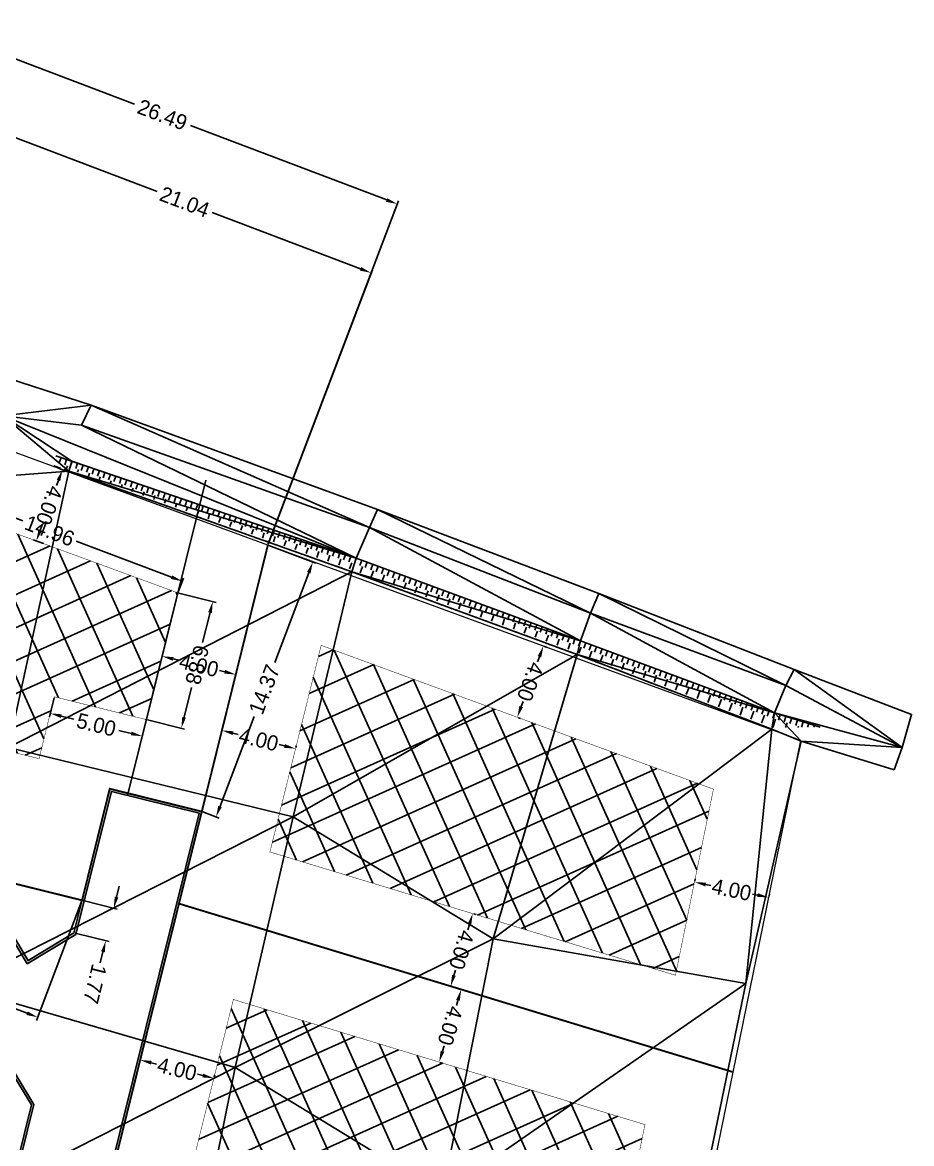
# Model space of a CAD drawing. Header units: metres. Extents: x 1851473 to 1851984, y 5183046 to 5183298.
# Drawn here: x 1851530.7 to 1851577.6, y 5183239 to 5183298.1 of the extents above; entities that cross this region are included whole.
import ezdxf

# ---------------------------------------------------------------- set-up
doc = ezdxf.new("R2010")
doc.units = ezdxf.units.M
doc.header["$LTSCALE"] = 2.5
doc.linetypes.add('L8', pattern=[0.225, 0.15, -0.075])
doc.layers.get('0').update_dxf_attribs({"linetype": 'CONTINUOUS', "lineweight": 30})
for name, color, linetype in [('PRO_IMPLANTATION_MAISON', 140, 'L8'), ('PRO_IMPLANTATION_MAISON_COT', 140, 'CONTINUOUS'), ('PRO_VOI_BORDURES', 140, 'CONTINUOUS'), ('TAL_HACH', 44, 'CONTINUOUS'), ('TN_', 94, 'CONTINUOUS')]:
    doc.layers.add(name, color=color, linetype=linetype)
doc.layers.add('PRO_PAR', color=1, linetype='CONTINUOUS', lineweight=35)
doc.layers.add('TAL', color=34, linetype='CONTINUOUS', lineweight=25)
doc.layers.add('PRO_PAR_SURF', color=7, linetype='CONTINUOUS', lineweight=20, true_color=0x285a87)
doc.styles.add('Ecriture', font='')
doc.styles.get('Ecriture').set_extended_font_data('NewsGoth BT')
doc.dimstyles.new('Voirie', dxfattribs={"dimtxt": 0.8, "dimasz": 0.6, "dimexe": 0.18, "dimexo": 0.0625, "dimgap": 0, "dimtad": 0, "dimzin": 0, "dimdsep": 46, "dimtxsty": 'Ecriture', "dimcen": 0.04, "dimclrd": 256, "dimclre": 256, "dimclrt": 256, "dimaunit": 2, "dimadec": 3, "dimazin": 0, "dimtfac": 1, "dimtofl": 0, "dimtmove": 0, "dimatfit": 0, "dimfxl": 1, "dimtolj": 1, "dimtzin": 0, "dimlwd": -1, "dimarcsym": 0})
pattern_1 = [(24.21, (1851429.304, 5183182.4787), (-0.651005, 1.447877), []), (114.21, (1851429.304, 5183182.4787), (-1.447877, -0.651005), [])]

# ---------------------------------------------------------------- blocks, each defined once
blk = doc.blocks.new('*D49')
at = {"layer": 'PRO_IMPLANTATION_MAISON_COT', "lineweight": -2, "transparency": 16777216}
for p, q in [((1851533.17, 5183274.371), (1851532.621, 5183274.572)), ((1851531.794, 5183270.615), (1851531.244, 5183270.816))]:
    blk.add_line(p, q, dxfattribs=at)
at = {"layer": 'PRO_IMPLANTATION_MAISON_COT', "transparency": 16777216}
for p, q in [((1851532.583, 5183273.947), (1851532.485, 5183273.679)), ((1851531.62, 5183271.318), (1851531.718, 5183271.585))]:
    blk.add_line(p, q, dxfattribs=at)
for points in [[(1851532.677, 5183273.912), (1851532.489, 5183273.981), (1851532.79, 5183274.51)], [(1851531.714, 5183271.283), (1851531.526, 5183271.352), (1851531.413, 5183270.754)]]:
    blk.add_solid(points, dxfattribs=at)
at = {"layer": 'PRO_IMPLANTATION_MAISON_COT', "transparency": 16777216, "insert": (1851532.102, 5183272.632), "char_height": 0.8, "attachment_point": 5, "rotation": 249.87453, "style": 'Ecriture'}
blk.add_mtext('\\A1;4.00', dxfattribs=at)
blk = doc.blocks.new('*D50')
at = {"layer": 'PRO_IMPLANTATION_MAISON_COT', "lineweight": -2, "transparency": 16777216}
for p, q in [((1851558.205, 5183265.197), (1851558.315, 5183265.156)), ((1851556.828, 5183261.441), (1851556.939, 5183261.401))]:
    blk.add_line(p, q, dxfattribs=at)
at = {"layer": 'PRO_IMPLANTATION_MAISON_COT', "transparency": 16777216}
for p, q in [((1851557.939, 5183264.655), (1851557.841, 5183264.387)), ((1851556.976, 5183262.026), (1851557.074, 5183262.293))]:
    blk.add_line(p, q, dxfattribs=at)
for points in [[(1851558.033, 5183264.62), (1851557.845, 5183264.689), (1851558.146, 5183265.218)], [(1851557.07, 5183261.991), (1851556.882, 5183262.06), (1851556.77, 5183261.462)]]:
    blk.add_solid(points, dxfattribs=at)
at = {"layer": 'PRO_IMPLANTATION_MAISON_COT', "transparency": 16777216, "insert": (1851557.458, 5183263.34), "char_height": 0.8, "attachment_point": 5, "rotation": 249.87453, "style": 'Ecriture'}
blk.add_mtext('\\A1;4.00', dxfattribs=at)
blk = doc.blocks.new('*D51')
at = {"layer": 'PRO_IMPLANTATION_MAISON_COT', "lineweight": -2, "transparency": 16777216}
for p, q in [((1851566.12, 5183252.831), (1851566.144, 5183252.946)), ((1851570.04, 5183252.031), (1851570.063, 5183252.146))]:
    blk.add_line(p, q, dxfattribs=at)
at = {"layer": 'PRO_IMPLANTATION_MAISON_COT', "transparency": 16777216}
for p, q in [((1851566.696, 5183252.65), (1851566.975, 5183252.593)), ((1851569.439, 5183252.09), (1851569.16, 5183252.147))]:
    blk.add_line(p, q, dxfattribs=at)
for points in [[(1851566.716, 5183252.748), (1851566.676, 5183252.552), (1851566.108, 5183252.77)], [(1851569.459, 5183252.188), (1851569.419, 5183251.992), (1851570.027, 5183251.97)]]:
    blk.add_solid(points, dxfattribs=at)
at = {"layer": 'PRO_IMPLANTATION_MAISON_COT', "transparency": 16777216, "insert": (1851568.068, 5183252.37), "char_height": 0.8, "attachment_point": 5, "rotation": 348.4643, "style": 'Ecriture'}
blk.add_mtext('\\A1;4.00', dxfattribs=at)
blk = doc.blocks.new('*D52')
at = {"layer": 'PRO_IMPLANTATION_MAISON_COT', "lineweight": -2, "transparency": 16777216}
for p, q in [((1851554.478, 5183251.096), (1851554.591, 5183251.062)), ((1851553.315, 5183247.269), (1851553.428, 5183247.235))]:
    blk.add_line(p, q, dxfattribs=at)
at = {"layer": 'PRO_IMPLANTATION_MAISON_COT', "transparency": 16777216}
for p, q in [((1851554.244, 5183250.54), (1851554.161, 5183250.268)), ((1851553.43, 5183247.861), (1851553.513, 5183248.134))]:
    blk.add_line(p, q, dxfattribs=at)
for points in [[(1851554.34, 5183250.511), (1851554.149, 5183250.57), (1851554.419, 5183251.115)], [(1851553.526, 5183247.832), (1851553.334, 5183247.891), (1851553.256, 5183247.287)]]:
    blk.add_solid(points, dxfattribs=at)
at = {"layer": 'PRO_IMPLANTATION_MAISON_COT', "transparency": 16777216, "insert": (1851553.837, 5183249.201), "char_height": 0.8, "attachment_point": 5, "rotation": 253.0949, "style": 'Ecriture'}
blk.add_mtext('\\A1;4.00', dxfattribs=at)
blk = doc.blocks.new('*D53')
at = {"layer": 'PRO_IMPLANTATION_MAISON_COT', "lineweight": -2, "transparency": 16777216}
for p, q in [((1851541.213, 5183260.831), (1851541.241, 5183260.945)), ((1851545.095, 5183259.868), (1851545.124, 5183259.982))]:
    blk.add_line(p, q, dxfattribs=at)
at = {"layer": 'PRO_IMPLANTATION_MAISON_COT', "transparency": 16777216}
for p, q in [((1851541.78, 5183260.625), (1851542.057, 5183260.557)), ((1851544.498, 5183259.952), (1851544.221, 5183260.02))]:
    blk.add_line(p, q, dxfattribs=at)
for points in [[(1851541.804, 5183260.723), (1851541.756, 5183260.528), (1851541.198, 5183260.77)], [(1851544.522, 5183260.049), (1851544.474, 5183259.854), (1851545.08, 5183259.807)]]:
    blk.add_solid(points, dxfattribs=at)
at = {"layer": 'PRO_IMPLANTATION_MAISON_COT', "transparency": 16777216, "insert": (1851543.139, 5183260.288), "char_height": 0.8, "attachment_point": 5, "rotation": 346.07325, "style": 'Ecriture'}
blk.add_mtext('\\A1;4.00', dxfattribs=at)
blk = doc.blocks.new('*D54')
at = {"layer": 'PRO_IMPLANTATION_MAISON_COT', "lineweight": -2, "transparency": 16777216}
for p, q in [((1851538.061, 5183264.74), (1851538.089, 5183264.854)), ((1851541.943, 5183263.777), (1851541.972, 5183263.891))]:
    blk.add_line(p, q, dxfattribs=at)
at = {"layer": 'PRO_IMPLANTATION_MAISON_COT', "transparency": 16777216}
for p, q in [((1851538.628, 5183264.535), (1851538.905, 5183264.466)), ((1851541.346, 5183263.861), (1851541.069, 5183263.929))]:
    blk.add_line(p, q, dxfattribs=at)
for points in [[(1851538.652, 5183264.632), (1851538.604, 5183264.438), (1851538.046, 5183264.679)], [(1851541.37, 5183263.958), (1851541.322, 5183263.764), (1851541.928, 5183263.716)]]:
    blk.add_solid(points, dxfattribs=at)
at = {"layer": 'PRO_IMPLANTATION_MAISON_COT', "transparency": 16777216, "insert": (1851539.987, 5183264.198), "char_height": 0.8, "attachment_point": 5, "rotation": 346.07325, "style": 'Ecriture'}
blk.add_mtext('\\A1;4.00', dxfattribs=at)
blk = doc.blocks.new('*D56')
at = {"layer": 'PRO_IMPLANTATION_MAISON_COT', "lineweight": -2, "transparency": 16777216}
for p, q in [((1851553.755, 5183247.136), (1851553.642, 5183247.17)), ((1851552.711, 5183243.272), (1851552.823, 5183243.238))]:
    blk.add_line(p, q, dxfattribs=at)
at = {"layer": 'PRO_IMPLANTATION_MAISON_COT', "transparency": 16777216}
for p, q in [((1851553.64, 5183246.543), (1851553.557, 5183246.271)), ((1851552.826, 5183243.864), (1851552.909, 5183244.137))]:
    blk.add_line(p, q, dxfattribs=at)
for points in [[(1851553.736, 5183246.514), (1851553.544, 5183246.573), (1851553.814, 5183247.118)], [(1851552.921, 5183243.835), (1851552.73, 5183243.894), (1851552.651, 5183243.29)]]:
    blk.add_solid(points, dxfattribs=at)
at = {"layer": 'PRO_IMPLANTATION_MAISON_COT', "transparency": 16777216, "insert": (1851553.233, 5183245.204), "char_height": 0.8, "attachment_point": 5, "rotation": 253.0949, "style": 'Ecriture'}
blk.add_mtext('\\A1;4.00', dxfattribs=at)
blk = doc.blocks.new('*D58')
at = {"layer": 'PRO_IMPLANTATION_MAISON_COT', "lineweight": -2, "transparency": 16777216}
for p, q in [((1851536.905, 5183243.46), (1851536.934, 5183243.574)), ((1851540.788, 5183242.497), (1851540.816, 5183242.611))]:
    blk.add_line(p, q, dxfattribs=at)
at = {"layer": 'PRO_IMPLANTATION_MAISON_COT', "transparency": 16777216}
for p, q in [((1851537.473, 5183243.255), (1851537.749, 5183243.186)), ((1851540.19, 5183242.581), (1851539.914, 5183242.649))]:
    blk.add_line(p, q, dxfattribs=at)
for points in [[(1851537.497, 5183243.352), (1851537.449, 5183243.158), (1851536.89, 5183243.399)], [(1851540.214, 5183242.678), (1851540.166, 5183242.484), (1851540.773, 5183242.436)]]:
    blk.add_solid(points, dxfattribs=at)
at = {"layer": 'PRO_IMPLANTATION_MAISON_COT', "transparency": 16777216, "insert": (1851538.832, 5183242.918), "char_height": 0.8, "attachment_point": 5, "rotation": 346.07325, "style": 'Ecriture'}
blk.add_mtext('\\A1;4.00', dxfattribs=at)
blk = doc.blocks.new('*D86')
at = {"lineweight": -2, "transparency": 16777216}
for p, q in [((1851523.89, 5183277.838), (1851529.464, 5183292.52)), ((1851543.641, 5183270.591), (1851549.131, 5183285.052))]:
    blk.add_line(p, q, dxfattribs=at)
at = {"transparency": 16777216}
for p, q in [((1851529.961, 5183292.138), (1851537.791, 5183289.165)), ((1851548.507, 5183285.097), (1851540.676, 5183288.07))]:
    blk.add_line(p, q, dxfattribs=at)
for points in [[(1851529.996, 5183292.232), (1851529.925, 5183292.045), (1851529.4, 5183292.351)], [(1851548.542, 5183285.191), (1851548.471, 5183285.004), (1851549.067, 5183284.884)]]:
    blk.add_solid(points, dxfattribs=at)
at = {"transparency": 16777216, "insert": (1851539.234, 5183288.618), "char_height": 0.8, "attachment_point": 5, "rotation": 339.20997, "style": 'Ecriture'}
blk.add_mtext('\\A1;21.04', dxfattribs=at)
blk = doc.blocks.new('*D87')
at = {"lineweight": -2, "transparency": 16777216}
for p, q in [((1851518.766, 5183279.716), (1851525.74, 5183298.085)), ((1851543.643, 5183270.599), (1851550.508, 5183288.681))]:
    blk.add_line(p, q, dxfattribs=at)
at = {"transparency": 16777216}
for p, q in [((1851526.237, 5183297.703), (1851536.582, 5183293.776)), ((1851549.883, 5183288.726), (1851539.538, 5183292.653))]:
    blk.add_line(p, q, dxfattribs=at)
for points in [[(1851526.272, 5183297.797), (1851526.201, 5183297.61), (1851525.676, 5183297.916)], [(1851549.919, 5183288.819), (1851549.848, 5183288.632), (1851550.444, 5183288.513)]]:
    blk.add_solid(points, dxfattribs=at)
at = {"transparency": 16777216, "insert": (1851538.06, 5183293.215), "char_height": 0.8, "attachment_point": 5, "rotation": 339.20997, "style": 'Ecriture'}
blk.add_mtext('\\A1;26.49', dxfattribs=at)
blk = doc.blocks.new('*D91')
at = {"lineweight": -2, "transparency": 16777216}
for p, q in [((1851514.306, 5183256.591), (1851512.777, 5183252.562)), ((1851533.804, 5183251.756), (1851531.422, 5183245.483))]:
    blk.add_line(p, q, dxfattribs=at)
at = {"transparency": 16777216}
for p, q in [((1851513.401, 5183252.517), (1851520.721, 5183249.738)), ((1851530.925, 5183245.864), (1851523.606, 5183248.643))]:
    blk.add_line(p, q, dxfattribs=at)
for points in [[(1851513.437, 5183252.611), (1851513.366, 5183252.424), (1851512.841, 5183252.73)], [(1851530.96, 5183245.958), (1851530.889, 5183245.771), (1851531.486, 5183245.651)]]:
    blk.add_solid(points, dxfattribs=at)
at = {"transparency": 16777216, "insert": (1851522.163, 5183249.191), "char_height": 0.8, "attachment_point": 5, "rotation": 339.20997, "style": 'Ecriture'}
blk.add_mtext('\\A1;19.94', dxfattribs=at)
blk = doc.blocks.new('*D99')
at = {"transparency": 16777216}
for p, q in [((1851535.642, 5183251.982), (1851535.786, 5183252.565)), ((1851534.927, 5183249.099), (1851534.782, 5183248.517))]:
    blk.add_line(p, q, dxfattribs=at)
at = {"lineweight": -2, "transparency": 16777216}
for p, q in [((1851533.886, 5183251.8), (1851535.672, 5183251.357)), ((1851533.46, 5183250.081), (1851535.246, 5183249.638))]:
    blk.add_line(p, q, dxfattribs=at)
at = {"transparency": 16777216}
for points in [[(1851535.739, 5183251.958), (1851535.545, 5183252.006), (1851535.497, 5183251.4)], [(1851535.024, 5183249.075), (1851534.83, 5183249.124), (1851535.071, 5183249.682)]]:
    blk.add_solid(points, dxfattribs=at)
at = {"transparency": 16777216, "insert": (1851534.507, 5183247.408), "char_height": 0.8, "attachment_point": 5, "rotation": 256.07325, "style": 'Ecriture'}
blk.add_mtext('\\A1;1.77', dxfattribs=at)
blk = doc.blocks.new('*D100')
at = {"lineweight": -2, "transparency": 16777216}
for p, q in [((1851524.852, 5183273.225), (1851525.188, 5183274.109)), ((1851538.897, 5183268.079), (1851539.171, 5183268.8))]:
    blk.add_line(p, q, dxfattribs=at)
at = {"transparency": 16777216}
for p, q in [((1851525.685, 5183273.728), (1851530.709, 5183271.821)), ((1851538.546, 5183268.845), (1851533.522, 5183270.752))]:
    blk.add_line(p, q, dxfattribs=at)
for points in [[(1851525.721, 5183273.821), (1851525.65, 5183273.634), (1851525.124, 5183273.941)], [(1851538.581, 5183268.939), (1851538.51, 5183268.752), (1851539.107, 5183268.632)]]:
    blk.add_solid(points, dxfattribs=at)
at = {"transparency": 16777216, "insert": (1851532.115, 5183271.286), "char_height": 0.8, "attachment_point": 5, "rotation": 339.20997, "style": 'Ecriture'}
blk.add_mtext('\\A1;14.96', dxfattribs=at)
blk = doc.blocks.new('*D101')
at = {"lineweight": -2, "transparency": 16777216}
for p, q in [((1851538.935, 5183268.005), (1851540.891, 5183267.52)), ((1851537.278, 5183261.323), (1851539.234, 5183260.838))]:
    blk.add_line(p, q, dxfattribs=at)
at = {"transparency": 16777216}
for p, q in [((1851540.572, 5183266.981), (1851540.181, 5183265.406)), ((1851539.204, 5183261.464), (1851539.594, 5183263.039))]:
    blk.add_line(p, q, dxfattribs=at)
for points in [[(1851540.669, 5183266.957), (1851540.475, 5183267.005), (1851540.716, 5183267.563)], [(1851539.301, 5183261.44), (1851539.107, 5183261.488), (1851539.059, 5183260.881)]]:
    blk.add_solid(points, dxfattribs=at)
at = {"transparency": 16777216, "insert": (1851539.888, 5183264.222), "char_height": 0.8, "attachment_point": 5, "rotation": 256.07325, "style": 'Ecriture'}
blk.add_mtext('\\A1;6.88', dxfattribs=at)
blk = doc.blocks.new('*D102')
at = {"lineweight": -2, "transparency": 16777216}
for p, q in [((1851532.349, 5183262.481), (1851532.105, 5183261.494)), ((1851537.203, 5183261.278), (1851536.958, 5183260.29))]:
    blk.add_line(p, q, dxfattribs=at)
at = {"transparency": 16777216}
for p, q in [((1851532.73, 5183261.524), (1851533.391, 5183261.36)), ((1851536.419, 5183260.609), (1851535.758, 5183260.773))]:
    blk.add_line(p, q, dxfattribs=at)
for points in [[(1851532.754, 5183261.621), (1851532.706, 5183261.427), (1851532.148, 5183261.668)], [(1851536.443, 5183260.706), (1851536.395, 5183260.512), (1851537.001, 5183260.465)]]:
    blk.add_solid(points, dxfattribs=at)
at = {"transparency": 16777216, "insert": (1851534.575, 5183261.067), "char_height": 0.8, "attachment_point": 5, "rotation": 346.07325, "style": 'Ecriture'}
blk.add_mtext('\\A1;5.00', dxfattribs=at)
blk = doc.blocks.new('*D103')
at = {"lineweight": -2, "transparency": 16777216}
for p, q in [((1851543.679, 5183270.519), (1851546.157, 5183269.578)), ((1851540.196, 5183256.471), (1851541.057, 5183256.144))]:
    blk.add_line(p, q, dxfattribs=at)
at = {"transparency": 16777216}
for p, q in [((1851545.776, 5183269.081), (1851543.98, 5183264.349)), ((1851541.102, 5183256.769), (1851542.898, 5183261.5))]:
    blk.add_line(p, q, dxfattribs=at)
for points in [[(1851545.683, 5183269.116), (1851545.87, 5183269.045), (1851545.989, 5183269.642)], [(1851541.008, 5183256.804), (1851541.195, 5183256.733), (1851540.889, 5183256.208)]]:
    blk.add_solid(points, dxfattribs=at)
at = {"transparency": 16777216, "insert": (1851543.439, 5183262.925), "char_height": 0.8, "attachment_point": 5, "rotation": 69.20997, "style": 'Ecriture'}
blk.add_mtext('\\A1;14.37', dxfattribs=at)

msp = doc.modelspace()

# ---------------------------------------------------------------- hatches: boundary and pattern name
at = {"layer": 'PRO_IMPLANTATION_MAISON'}
h = msp.add_hatch(dxfattribs=at)
h.set_pattern_fill('ANSI37', color=256, scale=0.5)
h.set_pattern_definition(pattern_1)
h.paths.add_polyline_path([(1851538.874, 5183268.02), (1851524.83, 5183273.167), (1851521.362, 5183261.808), (1851531.556, 5183259.28), (1851532.365, 5183262.542), (1851537.218, 5183261.338)])
h = msp.add_hatch(dxfattribs=at)
h.set_pattern_fill('ANSI37', color=256, scale=0.5)
h.set_pattern_definition(pattern_1)
h.paths.add_polyline_path([(1851567.109, 5183257.674), (1851546.43, 5183265.251), (1851543.73, 5183254.363), (1851565.107, 5183247.866)])
h = msp.add_hatch(dxfattribs=at)
h.set_pattern_fill('ANSI37', color=256, scale=0.5)
h.set_pattern_definition(pattern_1)
h.paths.add_polyline_path([(1851563.5, 5183239.993), (1851541.802, 5183246.588), (1851539.743, 5183238.285), (1851561.579, 5183230.58)])
at = {"layer": 'PRO_VOI_BORDURES'}
h = msp.add_hatch(color=256, dxfattribs=at)
h.dxf.hatch_style = 1
h.paths.add_polyline_path([(1851511.656, 5183247.978), (1851529.656, 5183243.514), (1851531.152, 5183241.031), (1851528.93, 5183232.072), (1851533.783, 5183230.869), (1851540.137, 5183256.493), (1851535.284, 5183257.696), (1851533.4, 5183250.096), (1851530.977, 5183248.636), (1851529.189, 5183251.604), (1851518.415, 5183254.276), (1851515.387, 5183252.451), (1851513.218, 5183252.989), (1851513.183, 5183252.874), (1851515.407, 5183252.323), (1851518.435, 5183254.147), (1851529.111, 5183251.5), (1851530.936, 5183248.472), (1851533.504, 5183250.019), (1851535.372, 5183257.551), (1851539.992, 5183256.405), (1851533.696, 5183231.014), (1851529.076, 5183232.16), (1851531.28, 5183241.051), (1851529.733, 5183243.619), (1851511.696, 5183248.091)])

# ---------------------------------------------------------------- linework, layer by layer
for p, q in [((1851537.218, 5183261.338), (1851540.346, 5183273.956)), ((1851538.874, 5183268.02), (1851536.227, 5183257.343))]:
    msp.add_line(p, q)
at = {"layer": 'PRO_IMPLANTATION_MAISON', "const_width": 0.025, "flags": 128}
for points in [[(1851538.874, 5183268.02), (1851524.83, 5183273.167), (1851521.362, 5183261.808), (1851531.556, 5183259.28), (1851532.365, 5183262.542), (1851537.218, 5183261.338)], [(1851567.109, 5183257.674), (1851546.43, 5183265.251), (1851543.73, 5183254.363), (1851565.107, 5183247.866)], [(1851563.5, 5183239.993), (1851541.802, 5183246.588), (1851539.743, 5183238.285), (1851561.579, 5183230.58)]]:
    msp.add_lwpolyline(points, close=True, dxfattribs=at)
at = {"layer": 'PRO_PAR', "const_width": 0.1, "flags": 128}
for points in [[(1851530.764, 5183218.694), (1851543.621, 5183270.541)], [(1851540.137, 5183256.493), (1851535.284, 5183257.696), (1851533.826, 5183251.815), (1851514.328, 5183256.649)], [(1851568.101, 5183242.775), (1851538.934, 5183251.64)]]:
    msp.add_lwpolyline(points, dxfattribs=at)
at = {"layer": 'PRO_PAR_SURF', "flags": 128}
for points in [[(1851538.934, 5183251.64), (1851540.137, 5183256.493), (1851535.284, 5183257.696), (1851533.826, 5183251.815), (1851514.328, 5183256.649), (1851520.18, 5183275.941), (1851523.867, 5183277.78), (1851518.743, 5183279.657), (1851510.294, 5183251.887), (1851507.475, 5183237.393), (1851507.007, 5183234.983), (1851502.018, 5183220.887), (1851502.04, 5183220.874), (1851503.33, 5183224.508), (1851507.866, 5183237.296), (1851533.783, 5183230.869), (1851534.987, 5183235.722)], [(1851543.621, 5183270.541), (1851523.867, 5183277.78), (1851520.18, 5183275.941), (1851514.328, 5183256.649), (1851533.826, 5183251.815), (1851535.284, 5183257.696), (1851540.137, 5183256.493)], [(1851571.716, 5183260.245), (1851543.621, 5183270.541), (1851538.934, 5183251.64), (1851568.148, 5183242.761)], [(1851568.148, 5183242.761), (1851538.934, 5183251.64), (1851534.987, 5183235.722), (1851564.565, 5183225.285), (1851564.993, 5183227.305)]]:
    msp.add_lwpolyline(points, close=True, dxfattribs=at)
at = {"layer": 'PRO_VOI_BORDURES', "flags": 128}
for points in [[(1851533.783, 5183230.869), (1851540.137, 5183256.493), (1851535.284, 5183257.696), (1851533.4, 5183250.096), (1851530.977, 5183248.636), (1851529.189, 5183251.604), (1851518.415, 5183254.276), (1851515.387, 5183252.451), (1851513.218, 5183252.989), (1851513.183, 5183252.874), (1851515.407, 5183252.323), (1851518.435, 5183254.147), (1851529.111, 5183251.5), (1851530.936, 5183248.472), (1851533.504, 5183250.019), (1851535.372, 5183257.551), (1851539.992, 5183256.405), (1851533.696, 5183231.014)], [(1851529.076, 5183232.16), (1851531.28, 5183241.051), (1851529.733, 5183243.619), (1851511.696, 5183248.091), (1851511.656, 5183247.978), (1851529.656, 5183243.514), (1851531.152, 5183241.031), (1851528.93, 5183232.072)]]:
    msp.add_lwpolyline(points, dxfattribs=at)
at = {"layer": 'TAL', "flags": 128}
msp.add_lwpolyline([(1851572.737, 5183260.939), (1851570.333, 5183261.699), (1851560.098, 5183265.494), (1851548.281, 5183269.842), (1851532.435, 5183275.248)], dxfattribs=at)
at = {"layer": 'TAL', "linetype": 'L8', "flags": 128}
msp.add_lwpolyline([(1851570.185, 5183260.831), (1851559.933, 5183264.767), (1851548.054, 5183269.128), (1851532.189, 5183274.765)], dxfattribs=at)
at = {"layer": 'TAL_HACH'}
for p, q in [((1851532.435, 5183275.248), (1851532.435, 5183275.248)), ((1851532.724, 5183275.15), (1851532.627, 5183274.866)), ((1851533.012, 5183275.052), (1851532.915, 5183274.768)), ((1851533.3, 5183274.953), (1851533.203, 5183274.67)), ((1851533.059, 5183274.719), (1851533.011, 5183274.579)), ((1851533.588, 5183274.855), (1851533.491, 5183274.571)), ((1851533.635, 5183274.522), (1851533.585, 5183274.375)), ((1851533.876, 5183274.757), (1851533.779, 5183274.473)), ((1851534.164, 5183274.659), (1851534.067, 5183274.375)), ((1851534.452, 5183274.56), (1851534.355, 5183274.276)), ((1851534.74, 5183274.462), (1851534.643, 5183274.178)), ((1851535.028, 5183274.364), (1851534.932, 5183274.08)), ((1851534.211, 5183274.325), (1851534.159, 5183274.171)), ((1851534.787, 5183274.129), (1851534.732, 5183273.967)), ((1851535.317, 5183274.265), (1851535.22, 5183273.981)), ((1851535.364, 5183273.932), (1851535.306, 5183273.763)), ((1851535.605, 5183274.167), (1851535.508, 5183273.883)), ((1851535.893, 5183274.069), (1851535.796, 5183273.785)), ((1851536.181, 5183273.97), (1851536.084, 5183273.687)), ((1851536.469, 5183273.872), (1851536.372, 5183273.588)), ((1851536.757, 5183273.774), (1851536.66, 5183273.49)), ((1851535.94, 5183273.736), (1851535.88, 5183273.56)), ((1851536.516, 5183273.539), (1851536.454, 5183273.356)), ((1851537.045, 5183273.676), (1851536.948, 5183273.392)), ((1851537.092, 5183273.342), (1851537.027, 5183273.152)), ((1851537.333, 5183273.577), (1851537.236, 5183273.293)), ((1851537.621, 5183273.479), (1851537.525, 5183273.195)), ((1851537.91, 5183273.381), (1851537.813, 5183273.097)), ((1851538.198, 5183273.282), (1851538.101, 5183272.998)), ((1851538.486, 5183273.184), (1851538.389, 5183272.9)), ((1851537.669, 5183273.146), (1851537.601, 5183272.948)), ((1851538.245, 5183272.949), (1851538.175, 5183272.744)), ((1851538.774, 5183273.086), (1851538.677, 5183272.802)), ((1851538.821, 5183272.753), (1851538.749, 5183272.54)), ((1851539.062, 5183272.987), (1851538.965, 5183272.703)), ((1851539.35, 5183272.889), (1851539.253, 5183272.605)), ((1851539.638, 5183272.791), (1851539.541, 5183272.507)), ((1851539.926, 5183272.693), (1851539.829, 5183272.409)), ((1851540.214, 5183272.594), (1851540.118, 5183272.31)), ((1851539.397, 5183272.556), (1851539.322, 5183272.336)), ((1851539.973, 5183272.359), (1851539.896, 5183272.132)), ((1851540.502, 5183272.496), (1851540.406, 5183272.212)), ((1851540.55, 5183272.163), (1851540.47, 5183271.929)), ((1851540.791, 5183272.398), (1851540.694, 5183272.114)), ((1851541.079, 5183272.299), (1851540.982, 5183272.015)), ((1851541.367, 5183272.201), (1851541.27, 5183271.917)), ((1851541.655, 5183272.103), (1851541.558, 5183271.819)), ((1851541.943, 5183272.004), (1851541.846, 5183271.72)), ((1851541.126, 5183271.966), (1851541.043, 5183271.725)), ((1851541.702, 5183271.77), (1851541.617, 5183271.521)), ((1851542.231, 5183271.906), (1851542.134, 5183271.622)), ((1851542.278, 5183271.573), (1851542.191, 5183271.317)), ((1851542.519, 5183271.808), (1851542.422, 5183271.524)), ((1851542.807, 5183271.71), (1851542.71, 5183271.426)), ((1851542.855, 5183271.376), (1851542.765, 5183271.113)), ((1851543.095, 5183271.611), (1851542.999, 5183271.327)), ((1851543.384, 5183271.513), (1851543.287, 5183271.229)), ((1851543.672, 5183271.415), (1851543.575, 5183271.131)), ((1851543.431, 5183271.18), (1851543.338, 5183270.909)), ((1851543.96, 5183271.316), (1851543.863, 5183271.032)), ((1851544.007, 5183270.983), (1851543.912, 5183270.705)), ((1851544.248, 5183271.218), (1851544.151, 5183270.934)), ((1851544.536, 5183271.12), (1851544.439, 5183270.836)), ((1851544.583, 5183270.787), (1851544.486, 5183270.502)), ((1851544.824, 5183271.021), (1851544.727, 5183270.737)), ((1851545.112, 5183270.923), (1851545.015, 5183270.639)), ((1851545.4, 5183270.825), (1851545.303, 5183270.541)), ((1851545.159, 5183270.59), (1851545.06, 5183270.298)), ((1851545.688, 5183270.727), (1851545.592, 5183270.443)), ((1851545.736, 5183270.393), (1851545.633, 5183270.094)), ((1851545.977, 5183270.628), (1851545.88, 5183270.344)), ((1851546.265, 5183270.53), (1851546.168, 5183270.246)), ((1851546.312, 5183270.197), (1851546.207, 5183269.89)), ((1851546.553, 5183270.432), (1851546.456, 5183270.148)), ((1851546.841, 5183270.333), (1851546.744, 5183270.049)), ((1851547.129, 5183270.235), (1851547.032, 5183269.951)), ((1851546.888, 5183270), (1851546.781, 5183269.686)), ((1851547.417, 5183270.137), (1851547.32, 5183269.853)), ((1851547.464, 5183269.804), (1851547.355, 5183269.482)), ((1851547.705, 5183270.038), (1851547.608, 5183269.754)), ((1851547.993, 5183269.94), (1851547.896, 5183269.656)), ((1851548.039, 5183269.608), (1851547.925, 5183269.28)), ((1851548.281, 5183269.842), (1851548.181, 5183269.559)), ((1851548.57, 5183269.736), (1851548.466, 5183269.454)), ((1851548.858, 5183269.63), (1851548.754, 5183269.348)), ((1851548.61, 5183269.401), (1851548.49, 5183269.074)), ((1851549.146, 5183269.524), (1851549.042, 5183269.242)), ((1851549.187, 5183269.189), (1851549.066, 5183268.862)), ((1851549.434, 5183269.418), (1851549.331, 5183269.136)), ((1851549.722, 5183269.312), (1851549.619, 5183269.03)), ((1851550.011, 5183269.206), (1851549.907, 5183268.924)), ((1851550.299, 5183269.1), (1851550.195, 5183268.818)), ((1851549.763, 5183268.977), (1851549.643, 5183268.651)), ((1851550.339, 5183268.765), (1851550.22, 5183268.439)), ((1851550.587, 5183268.993), (1851550.483, 5183268.712)), ((1851550.875, 5183268.887), (1851550.772, 5183268.606)), ((1851550.916, 5183268.553), (1851550.796, 5183268.228)), ((1851551.163, 5183268.781), (1851551.06, 5183268.5)), ((1851551.452, 5183268.675), (1851551.348, 5183268.394)), ((1851551.74, 5183268.569), (1851551.636, 5183268.288)), ((1851552.028, 5183268.463), (1851551.924, 5183268.182)), ((1851551.492, 5183268.341), (1851551.373, 5183268.016)), ((1851552.069, 5183268.129), (1851551.949, 5183267.804)), ((1851552.316, 5183268.357), (1851552.213, 5183268.076)), ((1851552.604, 5183268.251), (1851552.501, 5183267.97)), ((1851552.645, 5183267.917), (1851552.526, 5183267.593)), ((1851552.893, 5183268.145), (1851552.789, 5183267.864)), ((1851553.181, 5183268.039), (1851553.077, 5183267.758)), ((1851553.469, 5183267.933), (1851553.366, 5183267.652)), ((1851553.221, 5183267.705), (1851553.102, 5183267.381)), ((1851553.757, 5183267.827), (1851553.654, 5183267.546)), ((1851553.798, 5183267.492), (1851553.679, 5183267.169)), ((1851554.046, 5183267.721), (1851553.942, 5183267.439)), ((1851554.334, 5183267.615), (1851554.23, 5183267.333)), ((1851554.374, 5183267.28), (1851554.256, 5183266.958)), ((1851554.622, 5183267.509), (1851554.518, 5183267.227)), ((1851554.91, 5183267.403), (1851554.807, 5183267.121)), ((1851555.198, 5183267.297), (1851555.095, 5183267.015)), ((1851554.951, 5183267.068), (1851554.832, 5183266.746)), ((1851555.487, 5183267.191), (1851555.383, 5183266.909)), ((1851555.527, 5183266.856), (1851555.409, 5183266.535)), ((1851555.775, 5183267.085), (1851555.671, 5183266.803)), ((1851556.063, 5183266.979), (1851555.959, 5183266.697)), ((1851556.351, 5183266.873), (1851556.248, 5183266.591)), ((1851556.639, 5183266.767), (1851556.536, 5183266.485)), ((1851556.928, 5183266.661), (1851556.824, 5183266.379)), ((1851556.103, 5183266.644), (1851555.985, 5183266.323)), ((1851556.68, 5183266.432), (1851556.562, 5183266.111)), ((1851557.216, 5183266.555), (1851557.112, 5183266.273)), ((1851557.256, 5183266.22), (1851557.138, 5183265.9)), ((1851557.504, 5183266.449), (1851557.4, 5183266.167)), ((1851557.792, 5183266.342), (1851557.689, 5183266.061)), ((1851558.08, 5183266.236), (1851557.977, 5183265.955)), ((1851558.369, 5183266.13), (1851558.265, 5183265.849)), ((1851557.833, 5183266.008), (1851557.715, 5183265.688)), ((1851558.409, 5183265.796), (1851558.292, 5183265.476)), ((1851558.657, 5183266.024), (1851558.553, 5183265.743)), ((1851558.945, 5183265.918), (1851558.841, 5183265.637)), ((1851558.985, 5183265.584), (1851558.868, 5183265.265)), ((1851559.233, 5183265.812), (1851559.13, 5183265.531)), ((1851559.521, 5183265.706), (1851559.418, 5183265.425)), ((1851559.81, 5183265.6), (1851559.706, 5183265.319)), ((1851560.098, 5183265.494), (1851559.994, 5183265.213)), ((1851559.562, 5183265.372), (1851559.445, 5183265.053)), ((1851560.136, 5183265.16), (1851560.018, 5183264.842)), ((1851560.382, 5183265.389), (1851560.278, 5183265.107)), ((1851560.666, 5183265.283), (1851560.562, 5183265.002)), ((1851560.704, 5183264.949), (1851560.584, 5183264.625)), ((1851560.951, 5183265.178), (1851560.846, 5183264.897)), ((1851561.235, 5183265.073), (1851561.131, 5183264.791)), ((1851561.519, 5183264.967), (1851561.415, 5183264.686)), ((1851561.273, 5183264.739), (1851561.15, 5183264.407)), ((1851561.804, 5183264.862), (1851561.699, 5183264.58)), ((1851561.841, 5183264.528), (1851561.716, 5183264.19)), ((1851562.088, 5183264.756), (1851561.984, 5183264.475)), ((1851562.372, 5183264.651), (1851562.268, 5183264.37)), ((1851562.41, 5183264.317), (1851562.282, 5183263.972)), ((1851562.657, 5183264.545), (1851562.552, 5183264.264)), ((1851562.941, 5183264.44), (1851562.837, 5183264.159)), ((1851563.225, 5183264.335), (1851563.121, 5183264.053)), ((1851562.979, 5183264.106), (1851562.849, 5183263.755)), ((1851563.509, 5183264.229), (1851563.405, 5183263.948)), ((1851563.547, 5183263.895), (1851563.415, 5183263.537)), ((1851563.794, 5183264.124), (1851563.689, 5183263.842)), ((1851564.078, 5183264.018), (1851563.974, 5183263.737)), ((1851564.362, 5183263.913), (1851564.258, 5183263.632)), ((1851564.647, 5183263.808), (1851564.542, 5183263.526)), ((1851564.931, 5183263.702), (1851564.827, 5183263.421)), ((1851564.116, 5183263.684), (1851563.981, 5183263.32)), ((1851564.685, 5183263.474), (1851564.547, 5183263.103)), ((1851565.215, 5183263.597), (1851565.111, 5183263.315)), ((1851565.253, 5183263.263), (1851565.113, 5183262.885)), ((1851565.5, 5183263.491), (1851565.395, 5183263.21)), ((1851565.784, 5183263.386), (1851565.68, 5183263.105)), ((1851566.068, 5183263.28), (1851565.964, 5183262.999)), ((1851566.353, 5183263.175), (1851566.248, 5183262.894)), ((1851565.822, 5183263.052), (1851565.679, 5183262.668)), ((1851566.39, 5183262.841), (1851566.246, 5183262.45)), ((1851566.637, 5183263.07), (1851566.533, 5183262.788)), ((1851566.959, 5183262.63), (1851566.812, 5183262.233)), ((1851566.921, 5183262.964), (1851566.817, 5183262.683)), ((1851567.205, 5183262.859), (1851567.101, 5183262.578)), ((1851567.49, 5183262.753), (1851567.385, 5183262.472)), ((1851567.774, 5183262.648), (1851567.67, 5183262.367)), ((1851568.058, 5183262.543), (1851567.954, 5183262.261)), ((1851567.528, 5183262.419), (1851567.378, 5183262.016)), ((1851568.096, 5183262.209), (1851567.944, 5183261.798)), ((1851568.343, 5183262.437), (1851568.238, 5183262.156)), ((1851568.665, 5183261.998), (1851568.51, 5183261.581)), ((1851568.627, 5183262.332), (1851568.523, 5183262.05)), ((1851568.911, 5183262.226), (1851568.807, 5183261.945)), ((1851569.196, 5183262.121), (1851569.091, 5183261.84)), ((1851569.48, 5183262.015), (1851569.376, 5183261.734)), ((1851569.233, 5183261.787), (1851569.076, 5183261.363)), ((1851569.802, 5183261.576), (1851569.643, 5183261.146)), ((1851569.764, 5183261.91), (1851569.66, 5183261.629)), ((1851570.049, 5183261.805), (1851569.944, 5183261.523)), ((1851570.333, 5183261.699), (1851570.235, 5183261.415)), ((1851570.389, 5183261.367), (1851570.243, 5183260.924)), ((1851570.633, 5183261.604), (1851570.543, 5183261.318)), ((1851570.934, 5183261.509), (1851570.843, 5183261.223)), ((1851571.234, 5183261.414), (1851571.144, 5183261.128)), ((1851570.994, 5183261.176), (1851570.915, 5183260.928)), ((1851571.535, 5183261.319), (1851571.444, 5183261.033)), ((1851571.595, 5183260.986), (1851571.578, 5183260.932)), ((1851571.835, 5183261.224), (1851571.745, 5183260.938)), ((1851572.136, 5183261.129), (1851572.074, 5183260.935)), ((1851572.436, 5183261.034), (1851572.405, 5183260.937)), ((1851572.737, 5183260.939), (1851572.737, 5183260.939))]:
    msp.add_line(p, q, dxfattribs=at)
at = {"layer": 'TN_'}
for points in [[(1851529.658, 5183277.342, 303.43), (1851534.299, 5183277.911, 303.29), (1851528.756, 5183279.704, 303.48)], [(1851533.789, 5183276.865, 303.26), (1851534.299, 5183277.911, 303.29), (1851529.658, 5183277.342, 303.43)], [(1851533.789, 5183276.865, 303.26), (1851548.973, 5183271.472, 302.77), (1851534.299, 5183277.911, 303.29)], [(1851548.973, 5183271.472, 302.77), (1851549.394, 5183272.418, 302.73), (1851534.299, 5183277.911, 303.29)], [(1851533.135, 5183274.429, 303.11), (1851529.658, 5183277.342, 303.43), (1851519.511, 5183273.39, 303.45)], [(1851548.281, 5183269.842, 302.65), (1851533.789, 5183276.865, 303.26), (1851529.658, 5183277.342, 303.43)], [(1851548.281, 5183269.842, 302.65), (1851529.658, 5183277.342, 303.43), (1851533.287, 5183274.958, 303.24)], [(1851533.135, 5183274.429, 303.11), (1851533.287, 5183274.958, 303.24), (1851529.658, 5183277.342, 303.43)], [(1851533.789, 5183276.865, 303.26), (1851548.281, 5183269.842, 302.65), (1851548.973, 5183271.472, 302.77)], [(1851548.281, 5183269.842, 302.65), (1851533.287, 5183274.958, 303.24), (1851533.135, 5183274.429, 303.11)], [(1851529.942, 5183259.867, 302.89), (1851533.135, 5183274.429, 303.11), (1851519.511, 5183273.39, 303.45)], [(1851548.054, 5183269.128, 302.45), (1851533.135, 5183274.429, 303.11), (1851529.942, 5183259.867, 302.89)], [(1851548.054, 5183269.128, 302.45), (1851548.281, 5183269.842, 302.65), (1851533.135, 5183274.429, 303.11)], [(1851560.627, 5183266.953, 302.4), (1851549.394, 5183272.418, 302.73), (1851548.973, 5183271.472, 302.77)], [(1851560.627, 5183266.953, 302.4), (1851561.067, 5183267.986, 302.34), (1851549.394, 5183272.418, 302.73)], [(1851560.098, 5183265.494, 302.28), (1851548.973, 5183271.472, 302.77), (1851548.281, 5183269.842, 302.65)], [(1851560.098, 5183265.494, 302.28), (1851560.627, 5183266.953, 302.4), (1851548.973, 5183271.472, 302.77)], [(1851548.054, 5183269.128, 302.45), (1851560.098, 5183265.494, 302.28), (1851548.281, 5183269.842, 302.65)], [(1851544.955, 5183256.222, 302.24), (1851548.054, 5183269.128, 302.45), (1851529.942, 5183259.867, 302.89)], [(1851544.955, 5183256.222, 302.24), (1851559.933, 5183264.767, 302.03), (1851548.054, 5183269.128, 302.45)], [(1851548.054, 5183269.128, 302.45), (1851559.933, 5183264.767, 302.03), (1851560.098, 5183265.494, 302.28)], [(1851570.927, 5183263.129, 302.15), (1851561.067, 5183267.986, 302.34), (1851560.627, 5183266.953, 302.4)], [(1851570.927, 5183263.129, 302.15), (1851571.372, 5183263.977, 302.09), (1851561.067, 5183267.986, 302.34)], [(1851560.098, 5183265.494, 302.28), (1851570.333, 5183261.699, 302.13), (1851560.627, 5183266.953, 302.4)], [(1851570.333, 5183261.699, 302.13), (1851570.927, 5183263.129, 302.15), (1851560.627, 5183266.953, 302.4)], [(1851559.933, 5183264.767, 302.03), (1851570.333, 5183261.699, 302.13), (1851560.098, 5183265.494, 302.28)], [(1851544.955, 5183256.222, 302.24), (1851555.502, 5183249.777, 301.71), (1851559.933, 5183264.767, 302.03)], [(1851555.502, 5183249.777, 301.71), (1851570.185, 5183260.831, 301.77), (1851559.933, 5183264.767, 302.03)], [(1851559.933, 5183264.767, 302.03), (1851570.185, 5183260.831, 301.77), (1851570.333, 5183261.699, 302.13)], [(1851570.927, 5183263.129, 302.15), (1851577.058, 5183259.877, 302.1), (1851571.372, 5183263.977, 302.09)], [(1851571.372, 5183263.977, 302.09), (1851577.058, 5183259.877, 302.1), (1851577.554, 5183261.609, 301.96)], [(1851570.333, 5183261.699, 302.13), (1851577.058, 5183259.877, 302.1), (1851570.927, 5183263.129, 302.15)], [(1851570.185, 5183260.831, 301.77), (1851571.734, 5183260.211, 302), (1851570.333, 5183261.699, 302.13)], [(1851577.058, 5183259.877, 302.1), (1851570.333, 5183261.699, 302.13), (1851571.734, 5183260.211, 302)], [(1851555.502, 5183249.777, 301.71), (1851568.816, 5183247.423, 301.12), (1851570.185, 5183260.831, 301.77)], [(1851568.816, 5183247.423, 301.12), (1851571.734, 5183260.211, 302), (1851570.185, 5183260.831, 301.77)], [(1851576.639, 5183258.684, 302.05), (1851577.058, 5183259.877, 302.1), (1851571.734, 5183260.211, 302)], [(1851527.277, 5183247.249, 302.71), (1851544.955, 5183256.222, 302.24), (1851529.942, 5183259.867, 302.89)], [(1851527.277, 5183247.249, 302.71), (1851541.897, 5183243.001, 302.02), (1851544.955, 5183256.222, 302.24)], [(1851544.955, 5183256.222, 302.24), (1851541.897, 5183243.001, 302.02), (1851555.502, 5183249.777, 301.71)], [(1851541.897, 5183243.001, 302.02), (1851552.824, 5183236.35, 301.41), (1851555.502, 5183249.777, 301.71)], [(1851555.502, 5183249.777, 301.71), (1851552.824, 5183236.35, 301.41), (1851568.816, 5183247.423, 301.12)], [(1851525.05, 5183234.467, 302.36), (1851541.897, 5183243.001, 302.02), (1851527.277, 5183247.249, 302.71)], [(1851552.824, 5183236.35, 301.41), (1851565.723, 5183232.445, 300.8), (1851568.816, 5183247.423, 301.12)], [(1851525.05, 5183234.467, 302.36), (1851539.337, 5183230.358, 301.74), (1851541.897, 5183243.001, 302.02)], [(1851539.337, 5183230.358, 301.74), (1851552.824, 5183236.35, 301.41), (1851541.897, 5183243.001, 302.02)]]:
    msp.add_3dface(points, dxfattribs=at)

# ---------------------------------------------------------------- dimensions: what is measured, and where the dimension line sits
for base, p1, p2, angle, picture, middle in [((1851550.444, 5183288.513), (1851518.743, 5183279.657), (1851543.621, 5183270.541), 339.20997, '*D87', (1851538.06, 5183293.215)), ((1851549.067, 5183284.884), (1851523.867, 5183277.78), (1851543.619, 5183270.532), 339.20997, '*D86', (1851539.234, 5183288.618)), ((1851539.107, 5183268.632), (1851524.83, 5183273.167), (1851538.874, 5183268.02), 339.20997, '*D100', (1851532.115, 5183271.286)), ((1851540.889, 5183256.208), (1851543.621, 5183270.541), (1851540.137, 5183256.493), 69.20997, '*D103', (1851543.439, 5183262.925)), ((1851531.486, 5183245.651), (1851514.328, 5183256.649), (1851533.826, 5183251.815), 339.20997, '*D91', (1851522.163, 5183249.191))]:
    dim = msp.add_linear_dim(base=base, p1=p1, p2=p2, angle=angle, dimstyle='Voirie')
    dim.commit()
    dim.dimension.update_dxf_attribs({"geometry": picture, "text_midpoint": middle})
for p1, p2, distance, picture, middle in [((1851538.874, 5183268.02), (1851537.218, 5183261.338), 1.898, '*D101', (1851539.888, 5183264.222)), ((1851537.218, 5183261.338), (1851532.365, 5183262.542), 0.9, '*D102', (1851534.575, 5183261.067)), ((1851533.826, 5183251.815), (1851533.4, 5183250.096), 1.722, '*D99', (1851534.507, 5183247.408))]:
    dim = msp.add_aligned_dim(p1=p1, p2=p2, distance=distance, dimstyle='Voirie')
    dim.commit()
    dim.dimension.update_dxf_attribs({"geometry": picture, "text_midpoint": middle})
at = {"layer": 'PRO_IMPLANTATION_MAISON_COT'}
for p1, p2, distance, picture, middle in [((1851531.852, 5183270.593), (1851533.229, 5183274.349), 0.467, '*D49', (1851532.102, 5183272.632)), ((1851538.046, 5183264.679), (1851541.928, 5183263.716), 0, '*D54', (1851539.987, 5183264.198)), ((1851556.77, 5183261.462), (1851558.146, 5183265.218), 0, '*D50', (1851557.458, 5183263.34)), ((1851545.08, 5183259.807), (1851541.198, 5183260.77), 0, '*D53', (1851543.139, 5183260.288)), ((1851566.108, 5183252.77), (1851570.027, 5183251.97), 0, '*D51', (1851568.068, 5183252.37)), ((1851554.419, 5183251.115), (1851553.256, 5183247.287), 0, '*D52', (1851553.837, 5183249.201)), ((1851552.651, 5183243.29), (1851553.814, 5183247.118), 0, '*D56', (1851553.233, 5183245.204)), ((1851540.773, 5183242.436), (1851536.89, 5183243.399), 0, '*D58', (1851538.832, 5183242.918))]:
    dim = msp.add_aligned_dim(p1=p1, p2=p2, distance=distance, dimstyle='Voirie', dxfattribs=at)
    dim.commit()
    dim.dimension.update_dxf_attribs({"geometry": picture, "text_midpoint": middle})

doc.saveas('drawing.dxf')
